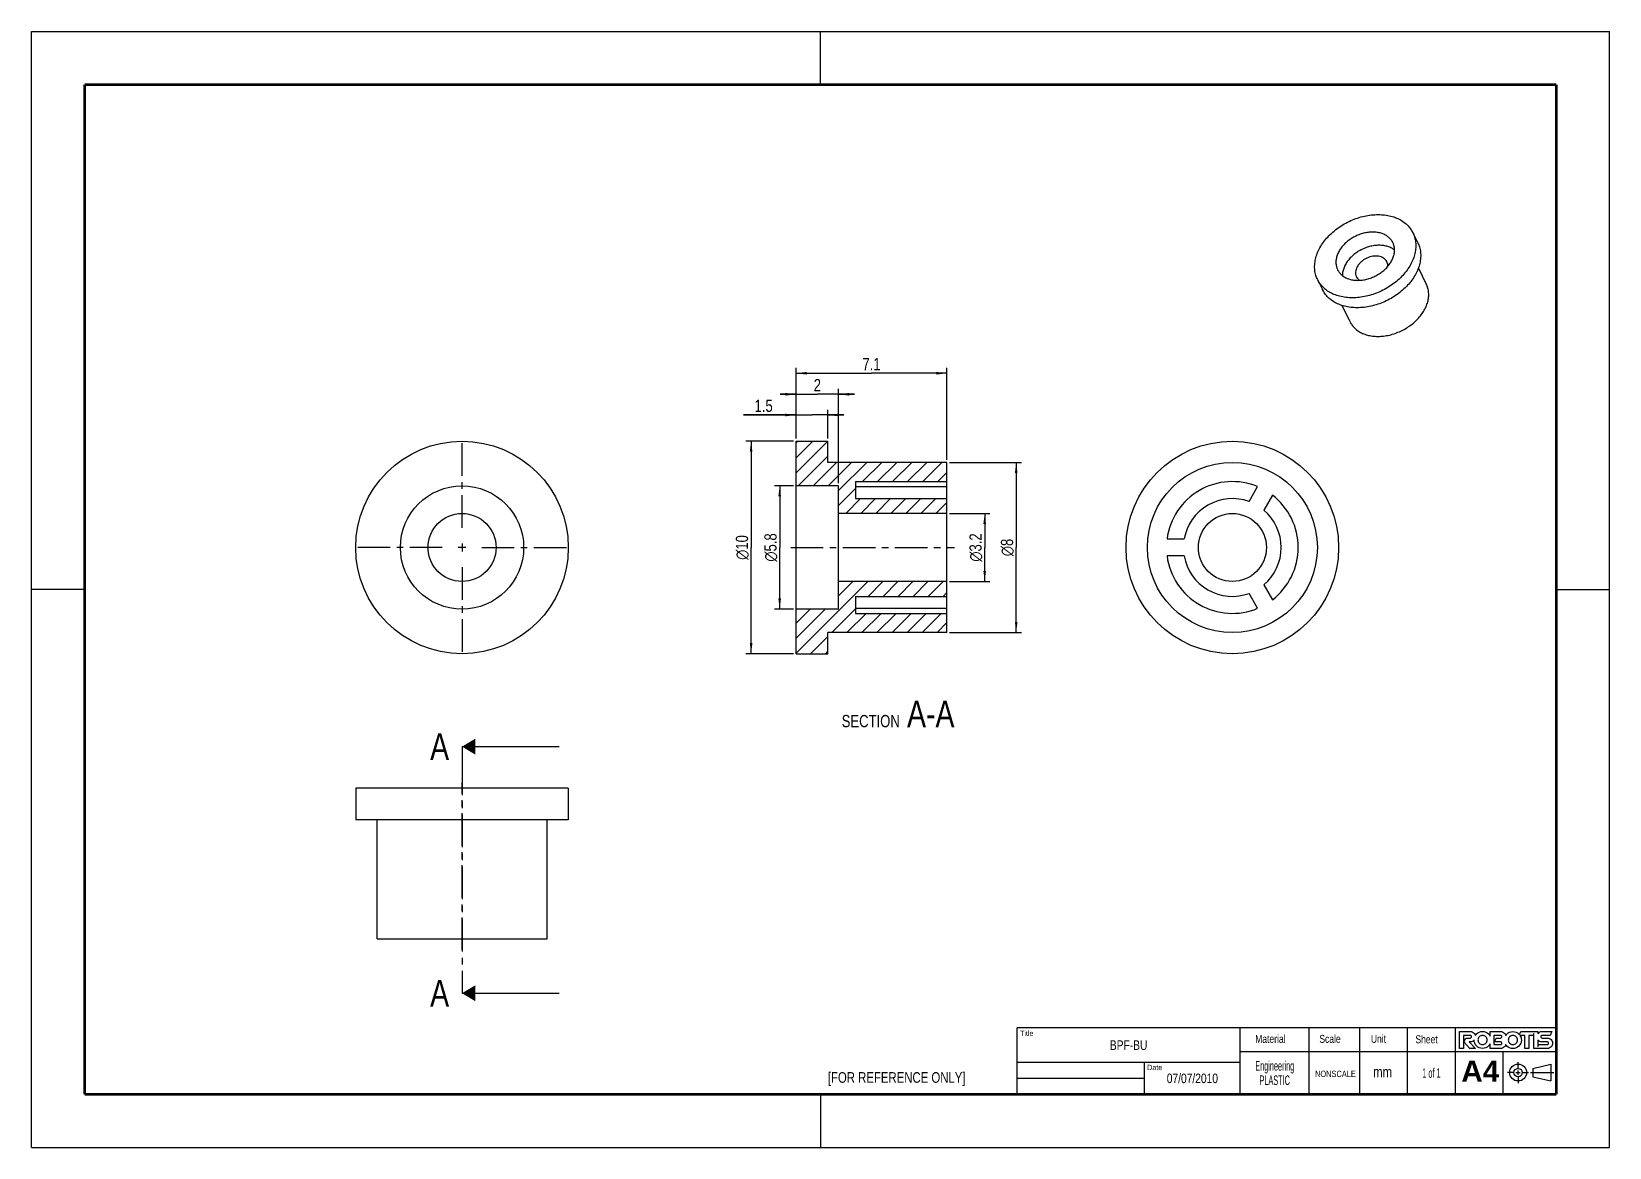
# Model space of a CAD drawing. Header units: millimetres. Extents: x 0 to 74.3, y 0 to 52.5.
import ezdxf

# ---------------------------------------------------------------- set-up
doc = ezdxf.new("R2010")
doc.units = ezdxf.units.MM
doc.header["$LTSCALE"] = 4.08375
doc.linetypes.add('CENTER', pattern=[0.6, 0.375, -0.075, 0.075, -0.075])
doc.layers.get('0').update_dxf_attribs({"linetype": 'CONTINUOUS'})
for name, color, linetype in [('02___PRT_ALL_AXES', 7, 'CONTINUOUS'), ('7_ALL_FEATURES', 7, 'CONTINUOUS'), ('DEFAULT_1', 7, 'CENTER')]:
    doc.layers.add(name, color=color, linetype=linetype)
doc.styles.get("Standard").update_dxf_attribs({"font": 'txt', "width": 0.8})
doc.styles.add('TEXTSTYLE_1', font='gdt', dxfattribs={"width": 0.8})
doc.styles.add('TEXTSTYLE_2', font='ARIALBD.TTF')
doc.styles.add('TEXTSTYLE_3', font='txt', dxfattribs={"width": 0.5})
doc.dimstyles.new('DIMSTYLE_1', dxfattribs={"dimtxt": 0.575, "dimasz": 0.5, "dimexe": 0.18, "dimexo": 0.0625, "dimgap": 0.09, "dimtad": 1, "dimdec": 3, "dimdsep": 46, "dimtxsty": 'Standard', "dimblk": '_FILLED', "dimblk1": '_FILLED', "dimblk2": '_FILLED', "dimcen": 0.09, "dimadec": 0, "dimazin": 0, "dimtp": 0.001, "dimtm": 0.001, "dimtfac": 1, "dimtdec": 3, "dimtofl": 0, "dimtmove": 0, "dimatfit": 3, "dimldrblk": '_FILLED', "dimfxl": 0, "dimtolj": 1, "dimarcsym": 0})

# ---------------------------------------------------------------- blocks, each defined once
blk = doc.blocks.new('_FILLED')
at = {"color": 0, "linetype": 'ByBlock'}
blk.add_solid([(0, 0), (-1, 0.125), (-1, -0.125)], dxfattribs=at)
blk = doc.blocks.new('*D1')
at = {"color": 2, "linetype": 'Continuous'}
for p, q in [((43.201, 32.227), (46.583, 32.227)), ((46.333, 32.227), (46.333, 28.227)), ((46.333, 24.227), (46.333, 28.227)), ((43.201, 24.227), (46.583, 24.227))]:
    blk.add_line(p, q, dxfattribs=at)
at = {"color": 2, "linetype": 'Continuous', "xscale": 0.5, "yscale": 0.5, "zscale": 0.5}
for p, rotation in [((46.333, 32.227), 90), ((46.333, 24.227), 270)]:
    blk.add_blockref('_FILLED', p, dxfattribs=dict(at, rotation=rotation))
at = {"color": 2, "linetype": 'Continuous', "insert": (45.614, 28.227), "char_height": 0.575, "width": 1.22667, "attachment_point": 2, "rotation": 90, "line_spacing_factor": 0.9, "style": 'TEXTSTYLE_1'}
blk.add_mtext('{\\Fgdt;n}\\Ftxt;8', dxfattribs=at)
blk = doc.blocks.new('*D2')
at = {"color": 2, "linetype": 'Continuous'}
for p, q in [((35.976, 34.46), (33.496, 34.46)), ((33.496, 34.46), (36.726, 34.46)), ((35.976, 33.352), (35.976, 34.71)), ((38.226, 34.46), (36.726, 34.46)), ((37.476, 33.352), (37.476, 34.71)), ((37.476, 34.46), (38.226, 34.46))]:
    blk.add_line(p, q, dxfattribs=at)
at = {"color": 2, "linetype": 'Continuous', "xscale": 0.5, "yscale": 0.5, "zscale": 0.5}
blk.add_blockref('_FILLED', (35.976, 34.46), dxfattribs=at)
at = {"color": 2, "linetype": 'Continuous', "xscale": 0.5, "yscale": 0.5, "zscale": 0.5, "rotation": 180}
blk.add_blockref('_FILLED', (37.476, 34.46), dxfattribs=at)
at = {"color": 2, "linetype": 'Continuous', "insert": (34.876, 35.179), "char_height": 0.575, "width": 1.38, "attachment_point": 3, "line_spacing_factor": 0.9}
blk.add_mtext('1.5', dxfattribs=at)
blk = doc.blocks.new('*D3')
at = {"color": 2, "linetype": 'Continuous'}
for p, q in [((35.976, 33.352), (35.976, 36.674)), ((35.976, 36.424), (39.526, 36.424)), ((43.076, 36.424), (39.526, 36.424)), ((43.076, 32.352), (43.076, 36.674))]:
    blk.add_line(p, q, dxfattribs=at)
at = {"color": 2, "linetype": 'Continuous', "xscale": 0.5, "yscale": 0.5, "zscale": 0.5, "rotation": 180}
blk.add_blockref('_FILLED', (35.976, 36.424), dxfattribs=at)
at = {"color": 2, "linetype": 'Continuous', "xscale": 0.5, "yscale": 0.5, "zscale": 0.5}
blk.add_blockref('_FILLED', (43.076, 36.424), dxfattribs=at)
at = {"color": 2, "linetype": 'Continuous', "insert": (39.526, 37.143), "char_height": 0.575, "width": 1.38, "attachment_point": 2, "line_spacing_factor": 0.9}
blk.add_mtext('7.1', dxfattribs=at)
blk = doc.blocks.new('*D4')
at = {"color": 2, "linetype": 'Continuous'}
for p, q in [((35.851, 33.227), (33.61, 33.227)), ((33.86, 33.227), (33.86, 28.227)), ((33.86, 23.227), (33.86, 28.227)), ((35.851, 23.227), (33.61, 23.227))]:
    blk.add_line(p, q, dxfattribs=at)
at = {"color": 2, "linetype": 'Continuous', "xscale": 0.5, "yscale": 0.5, "zscale": 0.5}
for p, rotation in [((33.86, 33.227), 90), ((33.86, 23.227), 270)]:
    blk.add_blockref('_FILLED', p, dxfattribs=dict(at, rotation=rotation))
at = {"color": 2, "linetype": 'Continuous', "insert": (33.141, 28.227), "char_height": 0.575, "width": 1.68667, "attachment_point": 2, "rotation": 90, "line_spacing_factor": 0.9, "style": 'TEXTSTYLE_1'}
blk.add_mtext('{\\Fgdt;n}\\Ftxt;10', dxfattribs=at)
blk = doc.blocks.new('*D5')
at = {"color": 2, "linetype": 'Continuous'}
for p, q in [((35.851, 31.127), (34.954, 31.127)), ((35.204, 31.127), (35.204, 28.227)), ((35.204, 25.327), (35.204, 28.227)), ((35.851, 25.327), (34.954, 25.327))]:
    blk.add_line(p, q, dxfattribs=at)
at = {"color": 2, "linetype": 'Continuous', "xscale": 0.5, "yscale": 0.5, "zscale": 0.5}
for p, rotation in [((35.204, 31.127), 90), ((35.204, 25.327), 270)]:
    blk.add_blockref('_FILLED', p, dxfattribs=dict(at, rotation=rotation))
at = {"color": 2, "linetype": 'Continuous', "insert": (34.485, 28.227), "char_height": 0.575, "width": 2.14667, "attachment_point": 2, "rotation": 90, "line_spacing_factor": 0.9, "style": 'TEXTSTYLE_1'}
blk.add_mtext('{\\Fgdt;n}\\Ftxt;5.8', dxfattribs=at)
blk = doc.blocks.new('*D6')
at = {"color": 2, "linetype": 'Continuous'}
for p, q in [((43.201, 29.827), (45.101, 29.827)), ((44.851, 29.827), (44.851, 28.227)), ((44.851, 26.627), (44.851, 28.227)), ((43.201, 26.627), (45.101, 26.627))]:
    blk.add_line(p, q, dxfattribs=at)
at = {"color": 2, "linetype": 'Continuous', "xscale": 0.5, "yscale": 0.5, "zscale": 0.5}
for p, rotation in [((44.851, 29.827), 90), ((44.851, 26.627), 270)]:
    blk.add_blockref('_FILLED', p, dxfattribs=dict(at, rotation=rotation))
at = {"color": 2, "linetype": 'Continuous', "insert": (44.132, 28.227), "char_height": 0.575, "width": 2.14667, "attachment_point": 2, "rotation": 90, "line_spacing_factor": 0.9, "style": 'TEXTSTYLE_1'}
blk.add_mtext('{\\Fgdt;n}\\Ftxt;3.2', dxfattribs=at)
blk = doc.blocks.new('*D7')
at = {"color": 2, "linetype": 'Continuous'}
for p, q in [((35.976, 33.352), (35.976, 35.685)), ((37.976, 31.252), (37.976, 35.685)), ((35.976, 35.435), (35.226, 35.435)), ((35.226, 35.435), (36.976, 35.435)), ((38.726, 35.435), (36.976, 35.435)), ((37.976, 35.435), (38.726, 35.435))]:
    blk.add_line(p, q, dxfattribs=at)
at = {"color": 2, "linetype": 'Continuous', "xscale": 0.5, "yscale": 0.5, "zscale": 0.5}
blk.add_blockref('_FILLED', (35.976, 35.435), dxfattribs=at)
at = {"color": 2, "linetype": 'Continuous', "xscale": 0.5, "yscale": 0.5, "zscale": 0.5, "rotation": 180}
blk.add_blockref('_FILLED', (37.976, 35.435), dxfattribs=at)
at = {"color": 2, "linetype": 'Continuous', "insert": (36.976, 36.154), "char_height": 0.575, "width": 0.46, "attachment_point": 2, "line_spacing_factor": 0.9}
blk.add_mtext('2', dxfattribs=at)

msp = doc.modelspace()

# ---------------------------------------------------------------- hatches: boundary and pattern name
at = {"linetype": 'Continuous'}
h = msp.add_hatch(dxfattribs=at)
h.set_pattern_fill('A', color=2, scale=0.5, angle=45, style=0, pattern_type=0)
h.set_pattern_definition([(45, (0, 0), (-0.3535534, 0.3535534), [])])
edge = h.paths.add_edge_path()
edge.add_line((43.0757, 24.2267), (43.0757, 25.1267))
edge.add_line((43.0757, 24.2267), (37.4757, 24.2267))
edge.add_line((37.4757, 23.2267), (37.4757, 24.2267))
edge.add_line((35.9757, 23.2267), (37.4757, 23.2267))
edge.add_line((35.9757, 23.2267), (35.9757, 25.3267))
edge.add_line((37.9757, 25.3267), (35.9757, 25.3267))
edge.add_line((37.9757, 25.3267), (37.9757, 26.6267))
edge.add_line((43.0757, 26.6267), (37.9757, 26.6267))
edge.add_line((43.0757, 25.9267), (43.0757, 26.6267))
edge.add_line((38.7757, 25.9267), (43.0757, 25.9267))
edge.add_line((38.7757, 25.9267), (38.7757, 25.1267))
edge.add_line((38.7757, 25.1267), (43.0757, 25.1267))
edge = h.paths.add_edge_path()
edge.add_line((35.9757, 31.1267), (35.9757, 33.2267))
edge.add_line((35.9757, 33.2267), (37.4757, 33.2267))
edge.add_line((37.4757, 32.2267), (37.4757, 33.2267))
edge.add_line((43.0757, 32.2267), (37.4757, 32.2267))
edge.add_line((43.0757, 31.3267), (43.0757, 32.2267))
edge.add_line((38.7757, 31.3267), (43.0757, 31.3267))
edge.add_line((38.7757, 31.3267), (38.7757, 30.5267))
edge.add_line((38.7757, 30.5267), (43.0757, 30.5267))
edge.add_line((43.0757, 29.8267), (43.0757, 30.5267))
edge.add_line((43.0757, 29.8267), (37.9757, 29.8267))
edge.add_line((37.9757, 29.8267), (37.9757, 31.1267))
edge.add_line((37.9757, 31.1267), (35.9757, 31.1267))

# ---------------------------------------------------------------- linework, layer by layer
at = {"color": 7, "linetype": 'Continuous'}
for p, q in [((0, 0), (0, 52.5)), ((0, 52.5), (74.25, 52.5)), ((37.125, 50), (37.125, 52.5)), ((74.25, 0), (74.25, 52.5)), ((35.9757, 31.1267), (35.9757, 33.2267)), ((35.9757, 33.2267), (37.4757, 33.2267)), ((35.9757, 23.2267), (35.9757, 33.2267)), ((35.9757, 33.2267), (37.4757, 33.2267)), ((37.4757, 32.2267), (37.4757, 33.2267)), ((37.4757, 32.2267), (37.4757, 33.2267)), ((43.0757, 32.2267), (37.4757, 32.2267)), ((43.0757, 32.2267), (37.4757, 32.2267)), ((43.0757, 31.3267), (43.0757, 32.2267)), ((43.0757, 31.0889), (43.0757, 32.2267)), ((38.7757, 31.3267), (43.0757, 31.3267)), ((38.7757, 31.3267), (38.7757, 30.5267)), ((38.7757, 31.3267), (38.7757, 30.5267)), ((38.7757, 31.3267), (43.0757, 31.3267)), ((37.9757, 31.1267), (35.9757, 31.1267)), ((37.9757, 31.1267), (35.9757, 31.1267)), ((37.9757, 29.8267), (37.9757, 31.1267)), ((37.9757, 25.3267), (37.9757, 31.1267)), ((38.7757, 30.5267), (43.0757, 30.5267)), ((38.7757, 30.5267), (43.0757, 30.5267)), ((43.0757, 29.8267), (43.0757, 30.5267)), ((43.0757, 25.9267), (43.0757, 30.5267)), ((43.0757, 29.8267), (37.9757, 29.8267)), ((43.0757, 29.8267), (37.9757, 29.8267)), ((2.5, 26.25), (0, 26.25)), ((37.9757, 25.3267), (37.9757, 26.6267)), ((43.0757, 26.6267), (37.9757, 26.6267)), ((43.0757, 26.6267), (37.9757, 26.6267)), ((43.0757, 25.9267), (43.0757, 26.6267)), ((71.75, 26.25), (74.25, 26.25)), ((35.9757, 23.2267), (35.9757, 25.3267)), ((37.9757, 25.3267), (35.9757, 25.3267)), ((37.9757, 25.3267), (35.9757, 25.3267)), ((38.7757, 25.9267), (43.0757, 25.9267)), ((38.7757, 25.9267), (38.7757, 25.1267)), ((38.7757, 25.9267), (43.0757, 25.9267)), ((38.7757, 25.9267), (38.7757, 25.1267)), ((43.0757, 24.2267), (43.0757, 25.3644)), ((38.7757, 25.1267), (43.0757, 25.1267)), ((38.7757, 25.1267), (43.0757, 25.1267)), ((43.0757, 24.2267), (43.0757, 25.1267)), ((43.0757, 24.2267), (37.4757, 24.2267)), ((37.4757, 23.2267), (37.4757, 24.2267)), ((43.0757, 24.2267), (37.4757, 24.2267)), ((37.4757, 23.2267), (37.4757, 24.2267)), ((35.9757, 23.2267), (37.4757, 23.2267)), ((35.9757, 23.2267), (37.4757, 23.2267)), ((20.2566, 18.8572), (24.83, 18.8572)), ((20.2566, 7.2551), (24.83, 7.2551)), ((69.9508, 3.7214), (69.9508, 4.0192)), ((70.6413, 3.7214), (71.4921, 3.9199)), ((70.6413, 3.7214), (70.6413, 3.3244)), ((71.4921, 3.9199), (71.4921, 3.1258)), ((69.7523, 3.5229), (69.4545, 3.5229)), ((69.8516, 3.5229), (70.0501, 3.5229)), ((69.9508, 3.4236), (69.9508, 3.6221)), ((69.9508, 3.3244), (69.9508, 3.0266)), ((70.1493, 3.5229), (70.4471, 3.5229)), ((70.539, 3.5229), (71.639, 3.5229)), ((70.6413, 3.3244), (71.4921, 3.1258)), ((37.125, 2.5), (37.125, 0)), ((0, 0), (74.25, 0))]:
    msp.add_line(p, q, dxfattribs=at)
at = {"color": 2, "linetype": 'Continuous'}
for p, q in [((71.75, 5.625), (46.375, 5.625)), ((46.375, 2.5), (46.375, 5.625)), ((56.875, 2.5), (56.875, 5.625)), ((60.125, 2.5), (60.125, 5.625)), ((62.5, 2.5), (62.5, 5.625)), ((64.75, 2.5), (64.75, 5.625)), ((67, 2.5), (67, 5.625)), ((71.75, 2.5), (71.75, 5.625)), ((71.75, 4.5), (56.875, 4.5)), ((69.25, 2.5), (69.25, 4.5)), ((56.875, 4), (46.375, 4)), ((52.375, 2.5), (52.375, 4)), ((52.375, 3.25), (46.375, 3.25)), ((71.75, 2.5), (46.375, 2.5))]:
    msp.add_line(p, q, dxfattribs=at)
at = {"color": 7, "linetype": 'Continuous', "const_width": 0.125}
for points in [[(2.5, 50), (2.5, 2.5)], [(71.75, 50), (2.5, 50)], [(71.75, 2.5), (71.75, 50)], [(2.5, 2.5), (71.75, 2.5)]]:
    msp.add_lwpolyline(points, dxfattribs=at)
at = {"color": 7, "linetype": 'Continuous'}
for radius in [0.397, 0.1985]:
    msp.add_circle((69.9508, 3.5229), radius, dxfattribs=at)
for points, knots in [([(71.5007, 5.075), (71.4528, 5.1229), (71.395, 5.1469), (71.3274, 5.1469), (71.3274, 5.1469), (71.0764, 5.1469), (71.0764, 5.1469), (71.0589, 5.1469), (71.0441, 5.153), (71.0319, 5.1651), (71.0198, 5.1773), (71.0137, 5.1921), (71.0137, 5.2096), (71.0137, 5.2271), (71.0198, 5.2419), (71.0319, 5.2541), (71.0441, 5.2662), (71.0589, 5.2723), (71.0764, 5.2723), (71.0764, 5.2723), (71.4529, 5.2723), (71.4529, 5.2723), (71.4529, 5.2723), (71.5441, 5.4548), (71.5441, 5.4548), (71.5441, 5.4548), (71.0764, 5.4548), (71.0764, 5.4548), (71.0087, 5.4548), (70.9509, 5.4309), (70.903, 5.383), (70.8929, 5.3728), (70.8841, 5.3622), (70.8761, 5.3512), (70.8761, 5.3512), (70.8761, 5.4552), (70.8761, 5.4552), (70.8761, 5.4552), (70.6937, 5.4552), (70.6937, 5.4552), (70.6937, 5.4552), (70.6937, 5.4551), (70.6937, 5.4551), (70.6937, 5.4551), (70.087, 5.4551), (70.087, 5.4551), (70.087, 5.4551), (70.0136, 5.3082), (70.0136, 5.3082), (70.0058, 5.3175), (69.9975, 5.3265), (69.9887, 5.3354), (69.9108, 5.4133), (69.8167, 5.4523), (69.7065, 5.4523), (69.5962, 5.4523), (69.5021, 5.4133), (69.4241, 5.3354), (69.402, 5.3132), (69.3832, 5.2898), (69.3673, 5.265), (69.3575, 5.3093), (69.3358, 5.3486), (69.3016, 5.3828), (69.2537, 5.4307), (69.1959, 5.4547), (69.1282, 5.4547), (69.1282, 5.4547), (68.6321, 5.4547), (68.6321, 5.4547), (68.6321, 5.4547), (68.6321, 5.2416), (68.6321, 5.2416), (68.6137, 5.276), (68.5897, 5.308), (68.56, 5.3377), (68.4821, 5.4157), (68.388, 5.4547), (68.2777, 5.4547), (68.1675, 5.4547), (68.0734, 5.4157), (67.9954, 5.3377), (67.9719, 5.3142), (67.952, 5.2892), (67.9356, 5.2627), (67.926, 5.3079), (67.9041, 5.348), (67.8693, 5.3828), (67.8214, 5.4307), (67.7636, 5.4547), (67.696, 5.4547), (67.696, 5.4547), (67.1998, 5.4547), (67.1998, 5.4547), (67.1998, 5.4547), (67.1998, 4.6563), (67.1998, 4.6563), (67.1998, 4.6563), (67.3822, 4.6563), (67.3822, 4.6563), (67.3822, 4.6563), (67.3822, 5.2723), (67.3822, 5.2723), (67.3822, 5.2723), (67.6961, 5.2723), (67.6961, 5.2723), (67.7135, 5.2723), (67.7283, 5.2662), (67.7405, 5.254), (67.7527, 5.2417), (67.7588, 5.2268), (67.7588, 5.2093), (67.7588, 5.1917), (67.7527, 5.1769), (67.7405, 5.1647), (67.7284, 5.1524), (67.7135, 5.1463), (67.6961, 5.1463), (67.6961, 5.1463), (67.485, 5.1463), (67.485, 5.1463), (67.485, 5.1463), (67.4051, 4.9642), (67.4051, 4.9642), (67.4051, 4.9642), (67.688, 4.6563), (67.688, 4.6563), (67.688, 4.6563), (67.9413, 4.6563), (67.9413, 4.6563), (67.9413, 4.6563), (67.6551, 4.9642), (67.6551, 4.9642), (67.6551, 4.9642), (67.6962, 4.964), (67.6962, 4.964), (67.7638, 4.964), (67.8215, 4.9879), (67.8694, 5.0359), (67.8727, 5.0392), (67.8756, 5.0427), (67.8787, 5.0461), (67.8809, 4.9399), (67.9197, 4.8489), (67.9954, 4.7732), (68.0734, 4.6952), (68.1675, 4.6563), (68.2777, 4.6563), (68.388, 4.6563), (68.4821, 4.6952), (68.56, 4.7732), (68.5897, 4.8029), (68.6137, 4.835), (68.6321, 4.8694), (68.6321, 4.8694), (68.6321, 4.6563), (68.6321, 4.6563), (68.6321, 4.6563), (69.1282, 4.6563), (69.1282, 4.6563), (69.1959, 4.6563), (69.2537, 4.6802), (69.3016, 4.7281), (69.3349, 4.7614), (69.3563, 4.7996), (69.3665, 4.8424), (69.3825, 4.8172), (69.4017, 4.7933), (69.4241, 4.7708), (69.5021, 4.6929), (69.5962, 4.6539), (69.7065, 4.6539), (69.8167, 4.6539), (69.9108, 4.6929), (69.9887, 4.7708), (70.0666, 4.8487), (70.1056, 4.9428), (70.1056, 5.0531), (70.1056, 5.1353), (70.0839, 5.2085), (70.0406, 5.2727), (70.0406, 5.2727), (70.276, 5.2727), (70.276, 5.2727), (70.276, 5.2727), (70.276, 4.6567), (70.276, 4.6567), (70.276, 4.6567), (70.4587, 4.6567), (70.4587, 4.6567), (70.4587, 4.6567), (70.4587, 5.2727), (70.4587, 5.2727), (70.4587, 5.2727), (70.6465, 5.2727), (70.6465, 5.2727), (70.6465, 5.2727), (70.6937, 5.3672), (70.6937, 5.3672), (70.6937, 5.3672), (70.6937, 4.6569), (70.6937, 4.6569), (70.6937, 4.6569), (70.8315, 4.6569), (70.8315, 4.6569), (70.8315, 4.6569), (70.8314, 4.6566), (70.8314, 4.6566), (70.8314, 4.6566), (70.8802, 4.6566), (70.8802, 4.6566), (70.8805, 4.6566), (70.8808, 4.6565), (70.8811, 4.6565), (70.8811, 4.6565), (70.8804, 4.6564), (70.8804, 4.6564), (70.8804, 4.6564), (71.3274, 4.6564), (71.3274, 4.6564), (71.395, 4.6564), (71.4528, 4.6804), (71.5007, 4.7283), (71.5486, 4.7762), (71.5725, 4.834), (71.5725, 4.9017), (71.5725, 4.9693), (71.5486, 5.0271), (71.5007, 5.075)], [0, 0, 0, 0, 1, 1, 1, 2, 2, 2, 3, 3, 3, 4, 4, 4, 5, 5, 5, 6, 6, 6, 7, 7, 7, 8, 8, 8, 9, 9, 9, 10, 10, 10, 11, 11, 11, 12, 12, 12, 13, 13, 13, 14, 14, 14, 15, 15, 15, 16, 16, 16, 17, 17, 17, 18, 18, 18, 19, 19, 19, 20, 20, 20, 21, 21, 21, 22, 22, 22, 23, 23, 23, 24, 24, 24, 25, 25, 25, 26, 26, 26, 27, 27, 27, 28, 28, 28, 29, 29, 29, 30, 30, 30, 31, 31, 31, 32, 32, 32, 33, 33, 33, 34, 34, 34, 35, 35, 35, 36, 36, 36, 37, 37, 37, 38, 38, 38, 39, 39, 39, 40, 40, 40, 41, 41, 41, 42, 42, 42, 43, 43, 43, 44, 44, 44, 45, 45, 45, 46, 46, 46, 47, 47, 47, 48, 48, 48, 49, 49, 49, 50, 50, 50, 51, 51, 51, 52, 52, 52, 53, 53, 53, 54, 54, 54, 55, 55, 55, 56, 56, 56, 57, 57, 57, 58, 58, 58, 59, 59, 59, 60, 60, 60, 61, 61, 61, 62, 62, 62, 63, 63, 63, 64, 64, 64, 65, 65, 65, 66, 66, 66, 67, 67, 67, 68, 68, 68, 69, 69, 69, 70, 70, 70, 71, 71, 71, 72, 72, 72, 73, 73, 73, 74, 74, 74, 75, 75, 75, 76, 76, 76, 76]), ([(68.4312, 4.902), (68.389, 4.8597), (68.3378, 4.8386), (68.2777, 4.8386), (68.2184, 4.8386), (68.1674, 4.8597), (68.1248, 4.902), (68.0822, 4.9442), (68.0609, 4.9953), (68.0609, 5.0555), (68.0609, 5.1156), (68.0822, 5.1667), (68.1248, 5.2089), (68.1674, 5.2512), (68.2184, 5.2723), (68.2777, 5.2723), (68.3378, 5.2723), (68.389, 5.2512), (68.4312, 5.2089), (68.4734, 5.1667), (68.4945, 5.1156), (68.4945, 5.0555), (68.4945, 4.9953), (68.4734, 4.9442), (68.4312, 4.902)], [0, 0, 0, 0, 1, 1, 1, 2, 2, 2, 3, 3, 3, 4, 4, 4, 5, 5, 5, 6, 6, 6, 7, 7, 7, 8, 8, 8, 8]), ([(69.1283, 4.964), (69.1458, 4.964), (69.1606, 4.9579), (69.1728, 4.9458), (69.185, 4.9336), (69.1911, 4.9188), (69.1911, 4.9013), (69.1911, 4.8838), (69.185, 4.869), (69.1728, 4.8569), (69.1606, 4.8447), (69.1458, 4.8386), (69.1283, 4.8386), (69.1283, 4.8386), (68.8145, 4.8386), (68.8145, 4.8386), (68.8145, 4.8386), (68.8145, 5.2723), (68.8145, 5.2723), (68.8145, 5.2723), (69.1283, 5.2723), (69.1283, 5.2723), (69.1458, 5.2723), (69.1606, 5.2662), (69.1728, 5.254), (69.185, 5.2417), (69.1911, 5.2268), (69.1911, 5.2093), (69.1911, 5.1917), (69.185, 5.1769), (69.1728, 5.1647), (69.1606, 5.1524), (69.1458, 5.1463), (69.1283, 5.1463), (69.1283, 5.1463), (68.9173, 5.1463), (68.9173, 5.1463), (68.9173, 5.1463), (68.8374, 4.964), (68.8374, 4.964), (68.8374, 4.964), (69.1283, 4.964), (69.1283, 4.964)], [0, 0, 0, 0, 1, 1, 1, 2, 2, 2, 3, 3, 3, 4, 4, 4, 5, 5, 5, 6, 6, 6, 7, 7, 7, 8, 8, 8, 9, 9, 9, 10, 10, 10, 11, 11, 11, 12, 12, 12, 13, 13, 13, 14, 14, 14, 14]), ([(69.8599, 4.8996), (69.8177, 4.8574), (69.7665, 4.8363), (69.7065, 4.8363), (69.6471, 4.8363), (69.5961, 4.8574), (69.5535, 4.8996), (69.5109, 4.9418), (69.4896, 4.993), (69.4896, 5.0531), (69.4896, 5.1132), (69.5109, 5.1643), (69.5535, 5.2066), (69.5961, 5.2488), (69.6471, 5.2699), (69.7065, 5.2699), (69.7665, 5.2699), (69.8177, 5.2488), (69.8599, 5.2066), (69.9021, 5.1643), (69.9233, 5.1132), (69.9233, 5.0531), (69.9233, 4.993), (69.9021, 4.9418), (69.8599, 4.8996)], [0, 0, 0, 0, 1, 1, 1, 2, 2, 2, 3, 3, 3, 4, 4, 4, 5, 5, 5, 6, 6, 6, 7, 7, 7, 8, 8, 8, 8]), ([(71.3718, 4.8572), (71.3596, 4.845), (71.3448, 4.839), (71.3274, 4.839), (71.3274, 4.839), (70.922, 4.839), (70.922, 4.839), (70.922, 4.839), (70.922, 4.8389), (70.922, 4.8389), (70.922, 4.8389), (70.8761, 4.7466), (70.8761, 4.7466), (70.8761, 4.7466), (70.8761, 5.068), (70.8761, 5.068), (70.8841, 5.057), (70.8929, 5.0463), (70.903, 5.0362), (70.9509, 4.9883), (71.0087, 4.9644), (71.0764, 4.9644), (71.0764, 4.9644), (71.3274, 4.9644), (71.3274, 4.9644), (71.3448, 4.9644), (71.3596, 4.9583), (71.3718, 4.9461), (71.384, 4.934), (71.39, 4.9191), (71.39, 4.9017), (71.39, 4.8841), (71.384, 4.8693), (71.3718, 4.8572)], [0, 0, 0, 0, 1, 1, 1, 2, 2, 2, 3, 3, 3, 4, 4, 4, 5, 5, 5, 6, 6, 6, 7, 7, 7, 8, 8, 8, 9, 9, 9, 10, 10, 10, 11, 11, 11, 11])]:
    msp.add_open_spline(points, degree=3, knots=knots, dxfattribs=at)
for points in [[(20.2566, 18.8572), (20.8816, 19.2322), (20.8816, 18.4822)], [(20.2566, 7.2551), (20.8816, 7.6301), (20.8816, 6.8801)]]:
    msp.add_solid(points, dxfattribs=at)
at = {"layer": '02___PRT_ALL_AXES', "color": 7, "linetype": 'Continuous'}
for p, q in [((65.0029, 43.0323), (65.2317, 42.5661)), ((65.6369, 40.6053), (65.2578, 41.3779)), ((60.5143, 40.8296), (60.743, 40.3634)), ((62.046, 38.8432), (61.6656, 39.6183)), ((20.4422, 28.2267), (20.071, 28.2267)), ((20.2566, 28.4123), (20.2566, 28.041)), ((15.2566, 16.9079), (15.2566, 15.4079)), ((25.2565, 16.9079), (15.2566, 16.9079)), ((25.2566, 16.9079), (25.2566, 15.4079)), ((25.2565, 15.4079), (15.2566, 15.4079)), ((16.2566, 9.8079), (16.2566, 15.4079)), ((24.2566, 9.8079), (24.2566, 15.4079)), ((16.2566, 9.8079), (24.2566, 9.8079))]:
    msp.add_line(p, q, dxfattribs=at)
at = {"layer": '02___PRT_ALL_AXES', "color": 7, "linetype": 'CENTER'}
for p, q in [((20.2566, 29.1548), (20.2566, 33.3517)), ((19.3285, 28.2267), (15.1316, 28.2267)), ((21.1847, 28.2267), (25.3816, 28.2267)), ((35.7257, 28.2267), (43.4316, 28.2267)), ((20.2566, 27.2985), (20.2566, 23.1017)), ((20.2566, 9.2909), (20.2566, 17.1579))]:
    msp.add_line(p, q, dxfattribs=at)
at = {"layer": '02___PRT_ALL_AXES', "color": 7, "linetype": 'Continuous'}
for centre, radius in [((20.2566, 28.2267), 5), ((56.5057, 28.2267), 5), ((56.5057, 28.2267), 4)]:
    msp.add_circle(centre, radius, dxfattribs=at)
for points, start_tangent, end_tangent in [([(60.5143, 40.8296), (60.4357, 41.03), (60.3862, 41.2752), (60.381, 41.5325), (60.42, 41.7973), (60.5026, 42.0646), (60.6272, 42.3294), (60.7915, 42.5868), (60.9925, 42.8319), (61.2264, 43.0603), (61.4888, 43.2676), (61.7748, 43.4501), (62.0792, 43.6042), (62.3963, 43.7272), (62.7201, 43.8167), (63.0446, 43.8711), (63.3637, 43.8893)], (-0.4404764, 0.8977642), (1, 0)), ([(63.3637, 43.8893), (63.6717, 43.8711), (63.9626, 43.8167), (64.231, 43.7272), (64.4721, 43.6042), (64.6812, 43.4501), (64.8545, 43.2676), (64.9888, 43.0603), (65.0029, 43.0324)], (1, 0), (0.4404764, -0.8977642)), ([(65.0029, 43.0324), (65.0815, 42.8319), (65.1309, 42.5868), (65.1362, 42.3294), (65.0972, 42.0646), (65.0146, 41.7973), (64.8899, 41.5325), (64.7256, 41.2752), (64.5247, 41.03), (64.2908, 40.8017), (64.0284, 40.5943), (63.7423, 40.4119), (63.4379, 40.2578), (63.1209, 40.1348), (62.7971, 40.0453), (62.4726, 39.9909), (62.1534, 39.9727)], (0.4404764, -0.8977642), (-1, 0)), ([(65.2317, 42.5662), (65.3103, 42.3657), (65.3597, 42.1206), (65.365, 41.8632), (65.3259, 41.5984), (65.2433, 41.3311), (65.1187, 41.0663), (64.9544, 40.809), (64.7534, 40.5638), (64.5196, 40.3354), (64.2572, 40.1281), (63.9711, 39.9457), (63.6667, 39.7915), (63.3497, 39.6686), (63.0259, 39.5791), (62.7014, 39.5247), (62.3822, 39.5065)], (0.4404764, -0.8977642), (-1, 0)), ([(62.1534, 39.9727), (61.8455, 39.9909), (61.5546, 40.0453), (61.2861, 40.1348), (61.0451, 40.2578), (60.836, 40.4119), (60.6627, 40.5943), (60.5284, 40.8017), (60.5143, 40.8296)], (-1, 0), (-0.4404764, 0.8977642)), ([(62.3822, 39.5065), (62.0743, 39.5247), (61.7834, 39.5791), (61.5149, 39.6686), (61.2739, 39.7915), (61.0648, 39.9457), (60.8914, 40.1281), (60.7572, 40.3354), (60.7431, 40.3634)], (-1, 0), (-0.4404764, 0.8977642)), ([(65.6836, 39.7243), (65.7337, 39.9472), (65.7454, 40.1656), (65.7182, 40.3751), (65.6529, 40.5713), (65.637, 40.6053)], (0.2952474, 0.9554208), (-0.4406329, 0.8976874)), ([(62.046, 38.8432), (62.1323, 38.6983), (62.2693, 38.5403), (62.4383, 38.4063), (62.6359, 38.2992), (62.858, 38.2211), (63.1001, 38.1736), (63.3573, 38.1576), (63.6244, 38.1736), (63.8959, 38.2211), (64.1663, 38.2992), (64.4301, 38.4063), (64.6819, 38.5403), (64.9166, 38.6983), (65.1294, 38.8773), (65.316, 39.0735), (65.4726, 39.2829), (65.596, 39.5013), (65.6836, 39.7243)], (0.4406329, -0.8976874), (0.2952474, 0.9554208))]:
    msp.add_spline(points, degree=3, dxfattribs=dict(at, start_tangent=start_tangent, end_tangent=end_tangent))
at = {"layer": '7_ALL_FEATURES', "color": 7, "linetype": 'Continuous'}
for p, q in [((38.7757, 31.0889), (43.0757, 31.0889)), ((43.0757, 30.5267), (43.0757, 31.0889)), ((57.2918, 30.3882), (57.6963, 31.0889)), ((58.3892, 30.6889), (57.9846, 29.9882)), ((53.4316, 28.6267), (54.2408, 28.6267)), ((54.2408, 27.8267), (53.4316, 27.8267)), ((57.6963, 25.3644), (57.2918, 26.0652)), ((57.9846, 26.4652), (58.3892, 25.7644)), ((38.7757, 25.3644), (43.0757, 25.3644)), ((43.0757, 25.3644), (43.0757, 25.9267))]:
    msp.add_line(p, q, dxfattribs=at)
for centre, radius in [((20.2566, 28.2267), 2.9), ((20.2566, 28.2267), 1.6), ((56.5057, 28.2267), 1.6)]:
    msp.add_circle(centre, radius, dxfattribs=at)
for radius, start, end in [(3.1, 67.413674, 172.586326), (2.3, 70.01541, 169.98459), (3.1, 307.413674, 52.586326), (2.3, 310.01541, 49.98459), (3.1, 187.413674, 292.586326), (2.3, 190.01541, 289.98459)]:
    msp.add_arc((56.5057, 28.2267), radius, start, end, dxfattribs=at)
for points, start_tangent, end_tangent in [([(63.1096, 43.0668), (62.8963, 43.0528), (62.6797, 43.0112), (62.465, 42.943), (62.2575, 42.8499), (62.0624, 42.7341), (61.8844, 42.5986), (61.728, 42.4466), (61.5969, 42.282), (61.4944, 42.1087), (61.423, 41.931), (61.3846, 41.7533), (61.3799, 41.58), (61.4093, 41.4153), (61.4569, 41.2921)], (-1, 0), (0.440419, -0.8977924)), ([(64.0603, 42.5698), (64.0454, 42.5986), (63.9511, 42.7341), (63.8276, 42.8499), (63.6776, 42.943), (63.5051, 43.0112), (63.3142, 43.0528), (63.1096, 43.0668)], (-0.440419, 0.8977924), (-1, 0)), ([(63.4146, 42.4452), (63.19, 42.4297), (62.962, 42.3837), (62.7367, 42.3083), (62.5203, 42.2057), (62.3188, 42.0786), (62.1375, 41.9306), (61.9816, 41.7656), (61.8551, 41.5882), (61.7616, 41.4032), (61.7037, 41.2156), (61.6828, 41.0305), (61.6827, 41.0173)], (-1, 0), (0.0040129, -0.9999919)), ([(62.4076, 40.7952), (62.6208, 40.8091), (62.8375, 40.8507), (63.0522, 40.919), (63.2596, 41.0121), (63.4548, 41.1278), (63.6327, 41.2634), (63.7892, 41.4153), (63.9203, 41.58), (64.0228, 41.7533), (64.0941, 41.931), (64.1326, 42.1087), (64.1372, 42.282), (64.1079, 42.4466), (64.0603, 42.5698)], (1, 0), (-0.440419, 0.8977924)), ([(64.1372, 42.2247), (64.008, 42.3083), (63.8292, 42.3837), (63.6297, 42.4297), (63.4146, 42.4452)], (-0.790695, 0.6122103), (-1, 0)), ([(63.2573, 41.936), (63.1186, 41.9254), (62.978, 41.8937), (62.8404, 41.8422), (62.7103, 41.7725), (62.5923, 41.687), (62.4903, 41.5887), (62.4079, 41.4809), (62.3478, 41.3672), (62.312, 41.2515), (62.3019, 41.1379), (62.3177, 41.03), (62.3455, 40.9569)], (-1, 0), (0.4403351, -0.8978335)), ([(63.7818, 41.6618), (63.7683, 41.687), (63.7031, 41.7725), (63.6162, 41.8422), (63.5104, 41.8937), (63.3894, 41.9254), (63.2573, 41.936)], (-0.4403351, 0.8978335), (-1, 0)), ([(63.8254, 41.4581), (63.8253, 41.4809), (63.8095, 41.5887), (63.7818, 41.6618)], (0.0217559, 0.9997633), (-0.4403351, 0.8978335)), ([(61.4569, 41.2921), (61.4718, 41.2634), (61.566, 41.1278), (61.6896, 41.0121), (61.8395, 40.919), (62.0121, 40.8507), (62.203, 40.8091), (62.4076, 40.7952)], (0.440419, -0.8977924), (1, 0)), ([(62.3455, 40.9569), (62.3589, 40.9317), (62.4241, 40.8463), (62.4801, 40.7977)], (0.4403351, -0.8978335), (0.8043329, -0.5941789))]:
    msp.add_spline(points, degree=3, dxfattribs=dict(at, start_tangent=start_tangent, end_tangent=end_tangent))
at = {"layer": 'DEFAULT_1', "color": 7, "linetype": 'CENTER'}
for p, q in [((20.2566, 18.8572), (20.2566, 18.1072)), ((20.2566, 8.0051), (20.2566, 7.2551))]:
    msp.add_line(p, q, dxfattribs=at)
at = {"layer": 'DEFAULT_1', "color": 9, "linetype": 'CENTER'}
msp.add_line((20.2566, 18.1072), (20.2566, 8.0051), dxfattribs=at)

# ---------------------------------------------------------------- texts
at = {"color": 2, "linetype": 'Continuous', "insert": (43.4275, 21.0219), "char_height": 0.575, "width": 7.14, "attachment_point": 3, "line_spacing_factor": 0.9}
msp.add_mtext('SECTION  \\H1.25;A-A', dxfattribs=at)
at = {"color": 7, "linetype": 'Continuous', "line_spacing_factor": 0.9}
for s, insert, char_height, width, attachment_point in [('A', (18.7566, 19.4822), 1.25, 1, 1), ('A', (18.7566, 7.8801), 1.25, 1, 1), ('Title', (46.5146, 5.4956), 0.25, 1, 1), ('Material', (57.5809, 5.2951), 0.375, 2.4, 1), ('Scale', (60.5994, 5.295), 0.375, 1.5, 1), ('Unit', (63.0239, 5.2965), 0.375, 1.2, 1), ('Sheet', (65.1208, 5.2751), 0.375, 1.5, 1), ('BPF-BU', (51.625, 5.0375), 0.45, 2.16, 2), ('Date', (52.5006, 3.8873), 0.25, 0.8, 1), ('[FOR REFERENCE ONLY]', (37.4703, 3.5419), 0.5, 8, 1), ('07/07/2010', (54.625, 3.475), 0.45, 3.6, 2), ('NONSCALE', (60.3964, 3.6111), 0.3, 1.92, 1), ('mm', (63.1293, 3.8039), 0.5, 0.8, 1)]:
    msp.add_mtext(s, dxfattribs=dict(at, insert=insert, char_height=char_height, width=width, attachment_point=attachment_point))
for s, insert, char_height, width, attachment_point, style in [('Engineering\\PPLASTIC ', (58.5, 4.0625), 0.45, 2.475, 2, 'TEXTSTYLE_3'), ('1 of 1', (65.875, 3.725), 0.45, 1.35, 2, 'TEXTSTYLE_3'), ('A4', (67.2794, 4.0899), 1, 1.784387, 1, 'TEXTSTYLE_2')]:
    msp.add_mtext(s, dxfattribs=dict(at, insert=insert, char_height=char_height, width=width, attachment_point=attachment_point, style=style))

# ---------------------------------------------------------------- dimensions: what is measured, and where the dimension line sits
at = {"color": 2, "linetype": 'Continuous'}
for base, p2, picture, middle in [((43.0757, 36.4245), (43.0757, 32.3517), '*D3', (38.8357, 36.8557)), ((37.9757, 35.4354), (37.9757, 31.2517), '*D7', (36.7457, 35.8667)), ((37.4757, 34.4602), (37.4757, 33.3517), '*D2', (32.806, 34.8915))]:
    dim = msp.add_linear_dim(base=base, p1=(35.9757, 33.3517), p2=p2, dimstyle='DIMSTYLE_1', dxfattribs=at)
    dim.commit()
    dim.dimension.update_dxf_attribs({"geometry": picture, "text_midpoint": middle, "dimtype": 160})
for base, p1, p2, picture, middle in [((33.8598, 23.2267), (35.8507, 33.2267), (35.8507, 23.2267), '*D4', (33.6175, 27.8497)), ((46.3327, 24.2267), (43.2007, 32.2267), (43.2007, 24.2267), '*D1', (46.0389, 27.9525)), ((35.2037, 25.3267), (35.8507, 31.1267), (35.8507, 25.3267), '*D5', (35.0129, 27.7469)), ((44.8509, 26.6267), (43.2007, 29.8267), (43.2007, 26.6267), '*D6', (44.6601, 27.7469))]:
    dim = msp.add_linear_dim(base=base, p1=p1, p2=p2, angle=270, text='%%c<>', dimstyle='DIMSTYLE_1', dxfattribs=at)
    dim.commit()
    dim.dimension.update_dxf_attribs({"geometry": picture, "text_midpoint": middle, "dimtype": 160})

doc.saveas('drawing.dxf')
